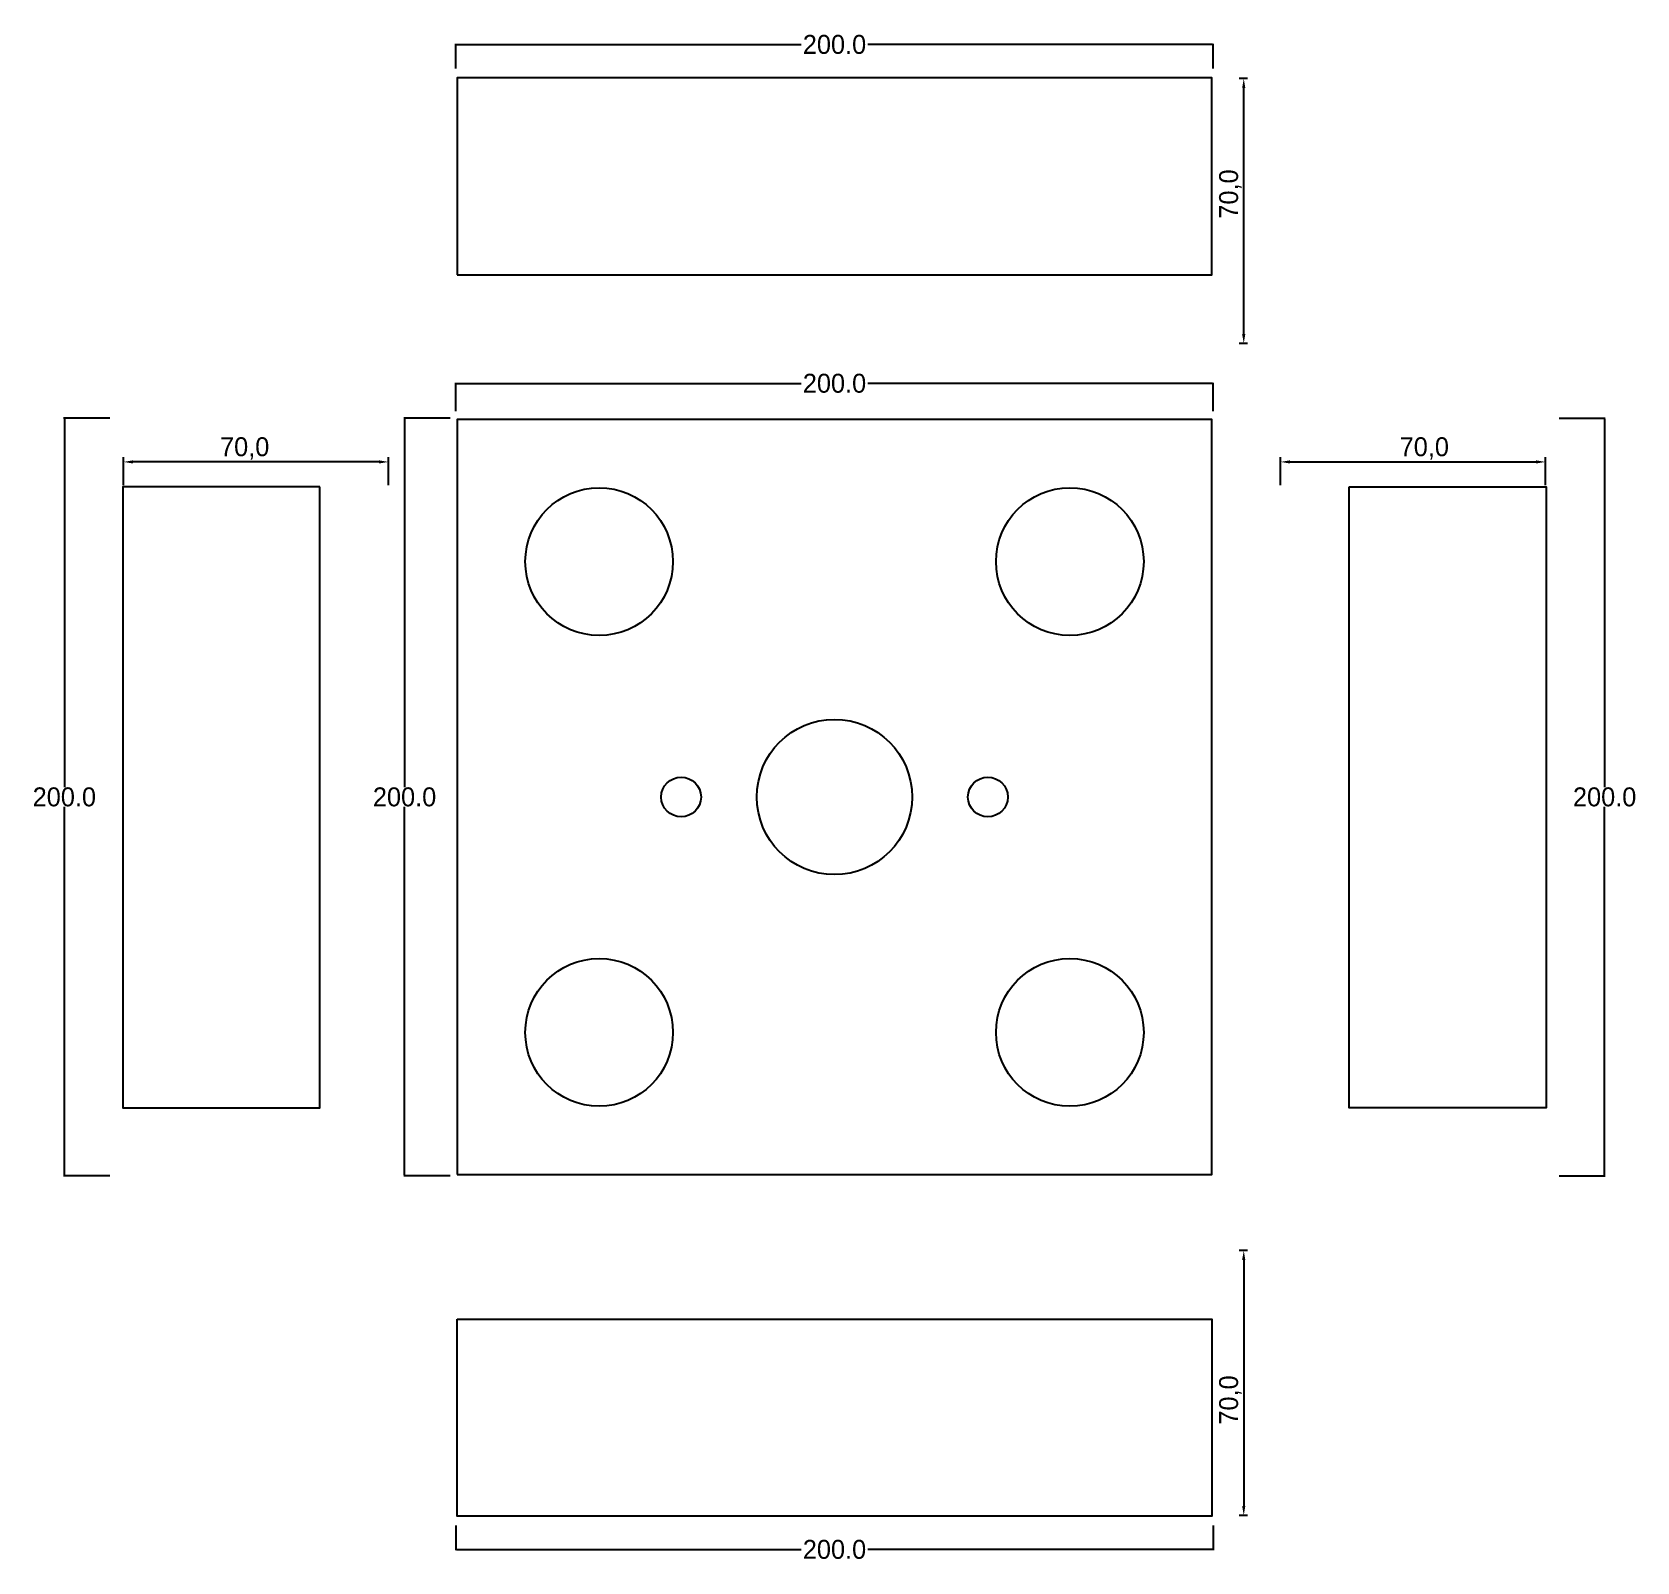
# Model space of a CAD drawing. Header units: millimetres. Extents: x 844 to 1268, y 228 to 632.
import ezdxf

# ---------------------------------------------------------------- set-up
doc = ezdxf.new("R2010")
doc.units = ezdxf.units.MM
for name, color, linetype in [('볼트 구멍', 7, 'Continuous'), ('치구', 7, 'Continuous'), ('치수', 7, 'Continuous')]:
    doc.layers.add(name, color=color, linetype=linetype)
doc.dimstyles.new('ISO-25', dxfattribs={"dimtxt": 2.5, "dimasz": 2.5, "dimexe": 1.25, "dimexo": 0.625, "dimtad": 1, "dimtxsty": 'Standard', "dimcen": 2.5, "dimadec": 0, "dimazin": 0, "dimtfac": 1, "dimtmove": 0, "dimatfit": 3, "dimfxl": 0, "dimarcsym": 0})
doc.dimstyles.get("Standard").update_dxf_attribs({"dimtxt": 7, "dimasz": 0.18, "dimexe": 0.18, "dimexo": 0.0625, "dimgap": 0.09, "dimtad": 0, "dimtih": 1, "dimtoh": 1, "dimdec": 1, "dimzin": 0, "dimdsep": 46, "dimtxsty": 'Standard', "dimcen": 0.09, "dimadec": 0, "dimazin": 0, "dimtfac": 1, "dimtdec": 1, "dimtofl": 0, "dimtmove": 0, "dimatfit": 3, "dimfxl": 0, "dimtolj": 1, "dimtzin": 0, "dimarcsym": 0})

# ---------------------------------------------------------------- blocks, each defined once
blk = doc.blocks.new('*D12')
at = {"layer": 'Defpoints', "color": 0}
for p in [(1165.99, 310.66), (1164.38, 240.66), (1165.99, 240.66)]:
    blk.add_point(p, dxfattribs=at)
at = {"layer": '치수', "color": 0, "lineweight": -2}
for p, q in [((1165.37, 310.66), (1163.13, 310.66)), ((1164.38, 308.16), (1164.38, 243.16)), ((1165.37, 240.66), (1163.13, 240.66))]:
    blk.add_line(p, q, dxfattribs=at)
at = {"layer": '치수', "color": 0}
for points in [[(1163.96, 308.16), (1164.8, 308.16), (1164.38, 310.66)], [(1163.96, 243.16), (1164.8, 243.16), (1164.38, 240.66)]]:
    blk.add_solid(points, dxfattribs=at)
at = {"layer": '치수', "color": 0, "insert": (1160.84, 271.16), "char_height": 5, "attachment_point": 5, "rotation": 90}
blk.add_mtext('70,0', dxfattribs=at)
blk = doc.blocks.new('*D13')
at = {"layer": 'Defpoints', "color": 0, "linetype": 'Continuous'}
for p in [(956.31, 238.09), (1156.31, 238.09), (1156.31, 231.69)]:
    blk.add_point(p, dxfattribs=at)
at = {"layer": '치수', "color": 0, "linetype": 'Continuous', "lineweight": -2}
for p, q in [((956.31, 238.02), (956.31, 231.51)), ((1156.31, 238.02), (1156.31, 231.51)), ((956.49, 231.69), (1047.47, 231.69)), ((1156.13, 231.69), (1065.15, 231.69))]:
    blk.add_line(p, q, dxfattribs=at)
at = {"layer": '치수', "color": 0, "linetype": 'Continuous'}
for points in [[(956.49, 231.72), (956.49, 231.66), (956.31, 231.69)], [(1156.13, 231.72), (1156.13, 231.66), (1156.31, 231.69)]]:
    blk.add_solid(points, dxfattribs=at)
at = {"layer": '치수', "color": 0, "linetype": 'Continuous', "insert": (1056.31, 231.69), "char_height": 5, "attachment_point": 5}
blk.add_mtext('\\A1;200.0', dxfattribs=at)
blk = doc.blocks.new('*D14')
at = {"layer": 'Defpoints', "color": 0, "linetype": 'Continuous'}
for p in [(1156.31, 629.07), (956.31, 622.67), (1156.31, 622.67)]:
    blk.add_point(p, dxfattribs=at)
at = {"layer": '치수', "color": 0, "linetype": 'Continuous', "lineweight": -2}
for p, q in [((956.31, 622.74), (956.31, 629.25)), ((956.49, 629.07), (1047.47, 629.07)), ((1156.13, 629.07), (1065.15, 629.07)), ((1156.31, 622.74), (1156.31, 629.25))]:
    blk.add_line(p, q, dxfattribs=at)
at = {"layer": '치수', "color": 0, "linetype": 'Continuous'}
for points in [[(956.49, 629.1), (956.49, 629.04), (956.31, 629.07)], [(1156.13, 629.1), (1156.13, 629.04), (1156.31, 629.07)]]:
    blk.add_solid(points, dxfattribs=at)
at = {"layer": '치수', "color": 0, "linetype": 'Continuous', "insert": (1056.31, 629.07), "char_height": 5, "attachment_point": 5}
blk.add_mtext('\\A1;200.0', dxfattribs=at)
blk = doc.blocks.new('*D15')
at = {"layer": 'Defpoints', "color": 0, "linetype": 'Continuous'}
for p in [(1156.31, 539.6), (956.31, 532.21), (1156.31, 532.21)]:
    blk.add_point(p, dxfattribs=at)
at = {"layer": '치수', "color": 0, "linetype": 'Continuous', "lineweight": -2}
for p, q in [((956.31, 532.27), (956.31, 539.78)), ((956.49, 539.6), (1047.47, 539.6)), ((1156.13, 539.6), (1065.15, 539.6)), ((1156.31, 532.27), (1156.31, 539.78))]:
    blk.add_line(p, q, dxfattribs=at)
at = {"layer": '치수', "color": 0, "linetype": 'Continuous'}
for points in [[(956.49, 539.63), (956.49, 539.57), (956.31, 539.6)], [(1156.13, 539.63), (1156.13, 539.57), (1156.31, 539.6)]]:
    blk.add_solid(points, dxfattribs=at)
at = {"layer": '치수', "color": 0, "linetype": 'Continuous', "insert": (1056.31, 539.6), "char_height": 5, "attachment_point": 5}
blk.add_mtext('\\A1;200.0', dxfattribs=at)
blk = doc.blocks.new('*D16')
at = {"layer": 'Defpoints', "color": 0, "linetype": 'Continuous'}
for p in [(954.85, 530.38), (942.78, 330.38), (954.85, 330.38)]:
    blk.add_point(p, dxfattribs=at)
at = {"layer": '치수', "color": 0, "linetype": 'Continuous', "lineweight": -2}
for p, q in [((954.79, 530.38), (942.6, 530.38)), ((942.78, 530.2), (942.78, 432.97)), ((942.78, 330.56), (942.78, 427.79)), ((954.79, 330.38), (942.6, 330.38))]:
    blk.add_line(p, q, dxfattribs=at)
at = {"layer": '치수', "color": 0, "linetype": 'Continuous'}
for points in [[(942.75, 530.2), (942.81, 530.2), (942.78, 530.38)], [(942.75, 330.56), (942.81, 330.56), (942.78, 330.38)]]:
    blk.add_solid(points, dxfattribs=at)
at = {"layer": '치수', "color": 0, "linetype": 'Continuous', "insert": (942.78, 430.38), "char_height": 5, "attachment_point": 5}
blk.add_mtext('\\A1;200.0', dxfattribs=at)
blk = doc.blocks.new('*D17')
at = {"layer": 'Defpoints', "color": 0, "linetype": 'Continuous'}
for p in [(865.01, 530.38), (852.94, 330.38), (865.01, 330.38)]:
    blk.add_point(p, dxfattribs=at)
at = {"layer": '치수', "color": 0, "linetype": 'Continuous', "lineweight": -2}
for p, q in [((864.95, 530.38), (852.76, 530.38)), ((852.94, 530.2), (852.94, 432.97)), ((852.94, 330.56), (852.94, 427.79)), ((864.95, 330.38), (852.76, 330.38))]:
    blk.add_line(p, q, dxfattribs=at)
at = {"layer": '치수', "color": 0, "linetype": 'Continuous'}
for points in [[(852.91, 530.2), (852.97, 530.2), (852.94, 530.38)], [(852.91, 330.56), (852.97, 330.56), (852.94, 330.38)]]:
    blk.add_solid(points, dxfattribs=at)
at = {"layer": '치수', "color": 0, "linetype": 'Continuous', "insert": (852.94, 430.38), "char_height": 5, "attachment_point": 5}
blk.add_mtext('\\A1;200.0', dxfattribs=at)
blk = doc.blocks.new('*D18')
at = {"layer": 'Defpoints', "color": 0}
for p in [(868.56, 518.86), (868.56, 512.08), (938.56, 512.08)]:
    blk.add_point(p, dxfattribs=at)
at = {"layer": '치수', "color": 0, "lineweight": -2}
for p, q in [((868.56, 512.71), (868.56, 520.11)), ((936.06, 518.86), (871.06, 518.86)), ((938.56, 512.71), (938.56, 520.11))]:
    blk.add_line(p, q, dxfattribs=at)
at = {"layer": '치수', "color": 0}
for points in [[(871.06, 519.27), (871.06, 518.44), (868.56, 518.86)], [(936.06, 519.27), (936.06, 518.44), (938.56, 518.86)]]:
    blk.add_solid(points, dxfattribs=at)
at = {"layer": '치수', "color": 0, "insert": (900.56, 522.4), "char_height": 5, "attachment_point": 5}
blk.add_mtext('70,0', dxfattribs=at)
blk = doc.blocks.new('*D19')
at = {"layer": 'Defpoints', "color": 0, "linetype": 'Continuous'}
for p in [(1247.61, 530.38), (1247.61, 330.38), (1259.68, 330.38)]:
    blk.add_point(p, dxfattribs=at)
at = {"layer": '치수', "color": 0, "linetype": 'Continuous', "lineweight": -2}
for p, q in [((1247.67, 530.38), (1259.86, 530.38)), ((1259.68, 530.2), (1259.68, 432.97)), ((1259.68, 330.56), (1259.68, 427.79)), ((1247.67, 330.38), (1259.86, 330.38))]:
    blk.add_line(p, q, dxfattribs=at)
at = {"layer": '치수', "color": 0, "linetype": 'Continuous'}
for points in [[(1259.65, 530.2), (1259.71, 530.2), (1259.68, 530.38)], [(1259.65, 330.56), (1259.71, 330.56), (1259.68, 330.38)]]:
    blk.add_solid(points, dxfattribs=at)
at = {"layer": '치수', "color": 0, "linetype": 'Continuous', "insert": (1259.68, 430.38), "char_height": 5, "attachment_point": 5}
blk.add_mtext('\\A1;200.0', dxfattribs=at)
blk = doc.blocks.new('*D20')
at = {"layer": 'Defpoints', "color": 0}
for p in [(1244.06, 518.86), (1174.06, 512.08), (1244.06, 512.08)]:
    blk.add_point(p, dxfattribs=at)
at = {"layer": '치수', "color": 0, "lineweight": -2}
for p, q in [((1174.06, 512.71), (1174.06, 520.11)), ((1176.56, 518.86), (1241.56, 518.86)), ((1244.06, 512.71), (1244.06, 520.11))]:
    blk.add_line(p, q, dxfattribs=at)
at = {"layer": '치수', "color": 0}
for points in [[(1176.56, 519.27), (1176.56, 518.44), (1174.06, 518.86)], [(1241.56, 519.27), (1241.56, 518.44), (1244.06, 518.86)]]:
    blk.add_solid(points, dxfattribs=at)
at = {"layer": '치수', "color": 0, "insert": (1212.06, 522.4), "char_height": 5, "attachment_point": 5}
blk.add_mtext('70,0', dxfattribs=at)
blk = doc.blocks.new('*D21')
at = {"layer": 'Defpoints', "color": 0}
for p in [(1164.38, 620.1), (1165.99, 620.1), (1165.99, 550.1)]:
    blk.add_point(p, dxfattribs=at)
at = {"layer": '치수', "color": 0, "lineweight": -2}
for p, q in [((1165.37, 620.1), (1163.13, 620.1)), ((1164.38, 552.6), (1164.38, 617.6)), ((1165.37, 550.1), (1163.13, 550.1))]:
    blk.add_line(p, q, dxfattribs=at)
at = {"layer": '치수', "color": 0}
for points in [[(1163.96, 617.6), (1164.8, 617.6), (1164.38, 620.1)], [(1163.96, 552.6), (1164.8, 552.6), (1164.38, 550.1)]]:
    blk.add_solid(points, dxfattribs=at)
at = {"layer": '치수', "color": 0, "insert": (1160.84, 589.6), "char_height": 5, "attachment_point": 5, "rotation": 90}
blk.add_mtext('70,0', dxfattribs=at)

msp = doc.modelspace()

# ---------------------------------------------------------------- linework, layer by layer
at = {"layer": '볼트 구멍', "color": 3}
for centre, radius in [((1056.31, 430.38), 20.5), ((1015.81, 430.38), 5.25), ((1096.81, 430.38), 5.25)]:
    msp.add_circle(centre, radius, dxfattribs=at)
at = {"layer": '치구'}
for points in [[(956.66, 568.25), (1155.96, 568.25), (1155.96, 620.25), (956.66, 620.25)], [(956.66, 330.73), (1155.96, 330.73), (1155.96, 530.03), (956.66, 530.03)], [(920.41, 512.28), (868.41, 512.28), (868.41, 348.28), (920.41, 348.28)], [(1192.21, 512.28), (1244.21, 512.28), (1244.21, 348.28), (1192.21, 348.28)], [(956.66, 292.51), (1155.96, 292.51), (1155.96, 240.51), (956.66, 240.51)]]:
    msp.add_lwpolyline(points, close=True, dxfattribs=at)
for centre in [(994.16, 492.53), (1118.46, 492.53), (994.16, 368.23), (1118.46, 368.23)]:
    msp.add_circle(centre, 19.5, dxfattribs=at)

# ---------------------------------------------------------------- dimensions: what is measured, and where the dimension line sits
at = {"layer": '치수', "color": 4, "linetype": 'Continuous'}
for base, p1, p2, picture, middle in [((1156.31, 629.07), (956.31, 622.67), (1156.31, 622.67), '*D14', (1056.31, 629.07)), ((1156.31, 231.69), (956.31, 238.09), (1156.31, 238.09), '*D13', (1056.31, 231.69))]:
    dim = msp.add_linear_dim(base=base, p1=p1, p2=p2, dimstyle='Standard', override={"dimtxt": 5}, dxfattribs=at)
    dim.commit()
    dim.dimension.update_dxf_attribs({"geometry": picture, "text_midpoint": middle, "dimtype": 160})
at = {"layer": '치수', "color": 4}
for base, p1, p2, angle, picture, middle in [((1164.38, 620.1), (1165.99, 550.1), (1165.99, 620.1), 90, '*D21', (1164.38, 589.6)), ((868.56, 518.86), (938.56, 512.08), (868.56, 512.08), 180, '*D18', (900.56, 518.86)), ((1164.38, 240.66), (1165.99, 310.66), (1165.99, 240.66), 270, '*D12', (1164.38, 271.16))]:
    dim = msp.add_linear_dim(base=base, p1=p1, p2=p2, angle=angle, dimstyle='ISO-25', override={"dimtxt": 5, "dimdec": 1, "dimzin": 0, "dimtdec": 1}, dxfattribs=at)
    dim.commit()
    dim.dimension.update_dxf_attribs({"geometry": picture, "text_midpoint": middle, "dimtype": 160})
at = {"layer": '치수', "color": 4, "linetype": 'Continuous'}
dim = msp.add_linear_dim(base=(1156.31, 539.6), p1=(956.31, 532.21), p2=(1156.31, 532.21), dimstyle='Standard', override={"dimtxt": 5}, dxfattribs=at)
dim.commit()
dim.dimension.update_dxf_attribs({"geometry": '*D15', "text_midpoint": (1056.31, 539.6)})
for base, p1, p2, picture, middle in [((852.94, 330.38), (865.01, 530.38), (865.01, 330.38), '*D17', (852.94, 430.38)), ((942.78, 330.38), (954.85, 530.38), (954.85, 330.38), '*D16', (942.78, 430.38)), ((1259.68, 330.38), (1247.61, 530.38), (1247.61, 330.38), '*D19', (1259.68, 430.38))]:
    dim = msp.add_linear_dim(base=base, p1=p1, p2=p2, angle=90, dimstyle='Standard', override={"dimtxt": 5}, dxfattribs=at)
    dim.commit()
    dim.dimension.update_dxf_attribs({"geometry": picture, "text_midpoint": middle})
at = {"layer": '치수', "color": 4}
dim = msp.add_linear_dim(base=(1244.06, 518.86), p1=(1174.06, 512.08), p2=(1244.06, 512.08), dimstyle='ISO-25', override={"dimtxt": 5, "dimdec": 1, "dimzin": 0, "dimtdec": 1}, dxfattribs=at)
dim.commit()
dim.dimension.update_dxf_attribs({"geometry": '*D20', "text_midpoint": (1212.06, 518.86), "dimtype": 160})

doc.saveas('drawing.dxf')
